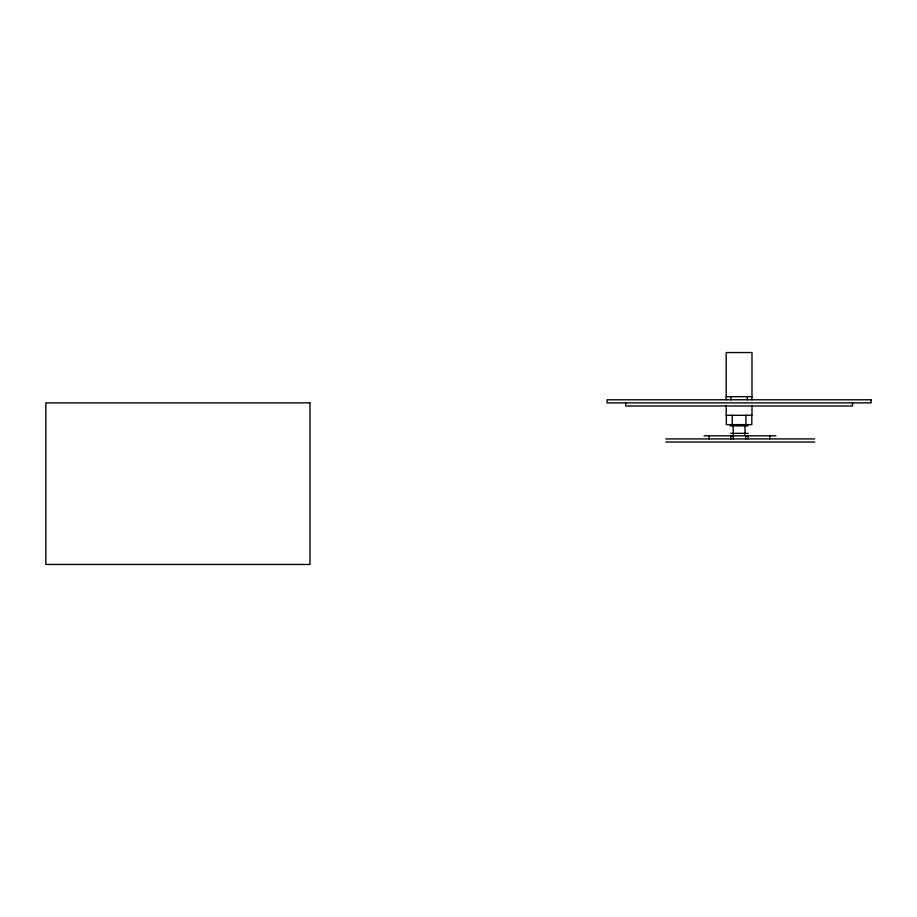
<?xml version="1.0" encoding="UTF-8"?>
<svg xmlns="http://www.w3.org/2000/svg" width="917" height="917" viewBox="0 0 917 917"><rect width="100%" height="100%" fill="white"/><g stroke="black" fill="none" stroke-linecap="round" stroke-linejoin="round"><path stroke-width="1.38" d="M726.195 396.66L751.986 396.66M730.081 425.878L748.1 425.878M730.746 433.328L748.146 433.328M704.038 435.816L775.942 435.816M665.788 438.922L814.697 438.922M665.788 442.028L814.697 442.028M852.501 402.884L852.501 405.99L625.669 405.99L625.669 402.884M769.741 435.816L769.741 438.922M751.986 399.778L751.986 352.541L726.195 352.541L726.195 399.778M751.986 405.417L751.986 415.309L726.195 415.309L726.195 405.417M751.825 415.309L751.825 424.628L726.344 424.628L726.344 415.309M747.985 435.816L747.985 438.922M747.321 396.66L747.321 399.778M745.922 415.309L745.922 424.628M745.659 435.816L745.659 438.922M744.994 425.878L744.994 434.578M733.187 425.878L733.187 434.578M733.233 435.816L733.233 438.922M732.259 415.309L732.259 424.628M730.895 435.816L730.895 438.922M730.86 396.66L730.86 399.778M709.15 435.816L709.15 438.922M871.15 399.778L607.031 399.778L607.031 402.884L871.15 402.884L871.15 399.778M309.969 402.884L45.85 402.884L45.85 564.459L309.969 564.459L309.969 402.884"/></g></svg>
